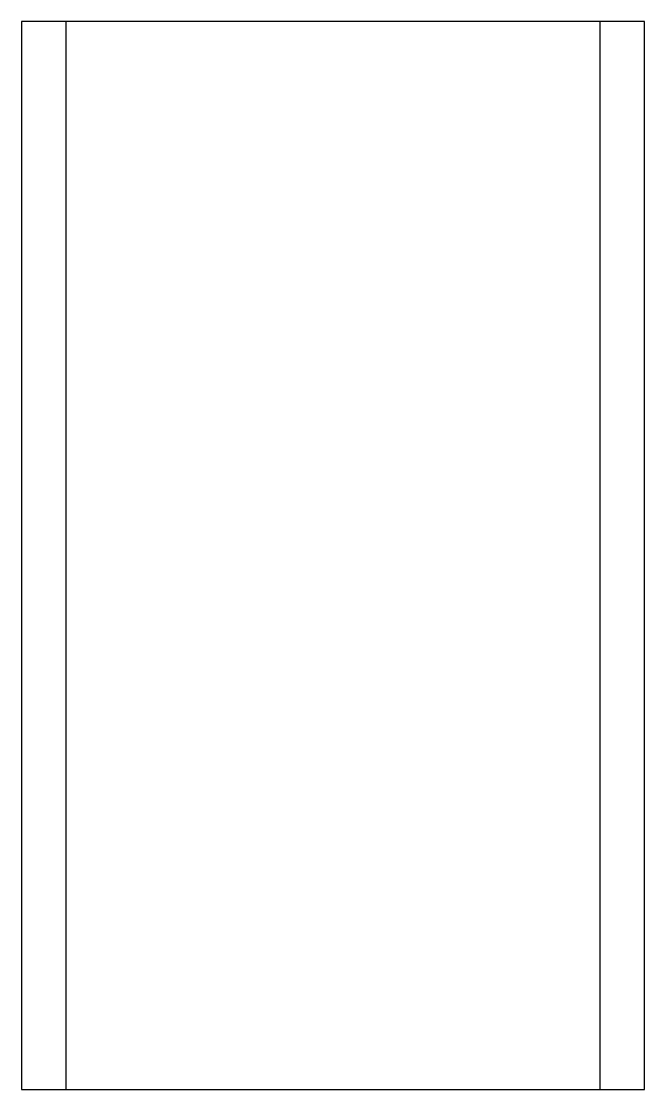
# Model space of a CAD drawing. Header units: metres. Extents: x 0 to 7, y 0 to 12.
import ezdxf

# ---------------------------------------------------------------- set-up
doc = ezdxf.new("R2010")
doc.units = ezdxf.units.M
doc.header["$LTSCALE"] = 25.4
doc.layers.add('PropertyLine', color=70, linetype='Continuous')

msp = doc.modelspace()

# ---------------------------------------------------------------- linework, layer by layer
at = {"layer": 'PropertyLine'}
for p, q in [((0.5, 12), (0.5, 0)), ((6.5, 0), (6.5, 12))]:
    msp.add_line(p, q, dxfattribs=at)
msp.add_lwpolyline([(0, 0), (7, 0), (7, 12), (0, 12)], close=True, dxfattribs=at)

doc.saveas('drawing.dxf')
